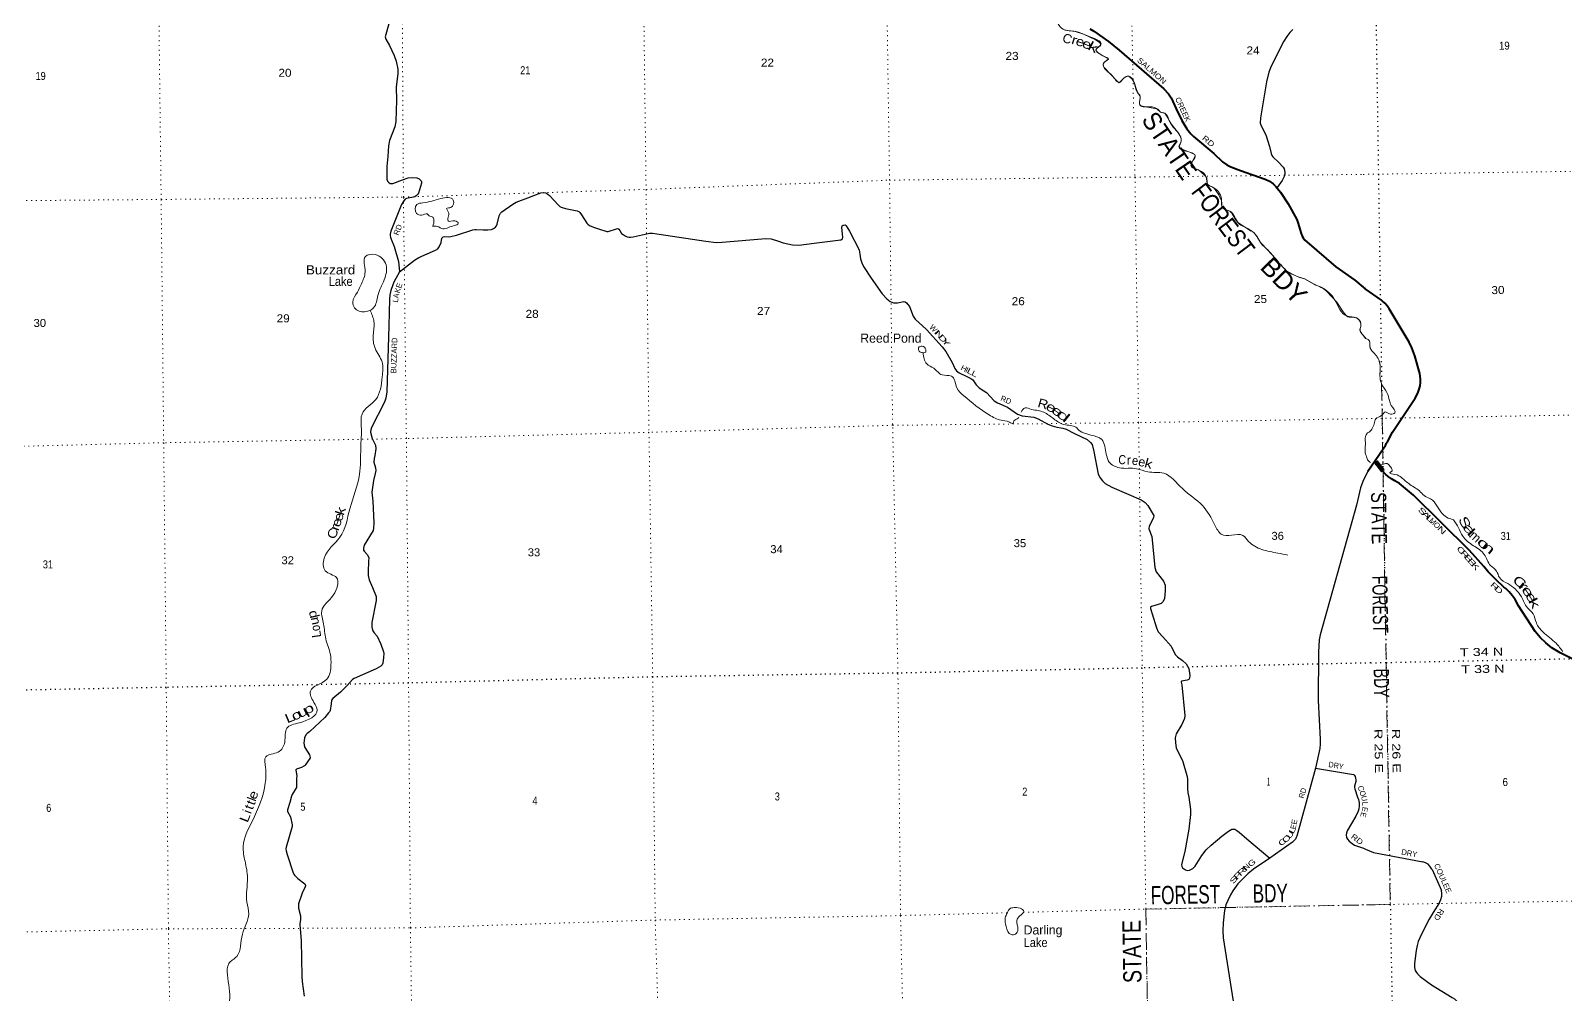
# Model space of a CAD drawing. Header units: feet. Extents: x 244583 to 493183, y 184934 to 372822.
# Drawn here: x 307571 to 341135, y 324241 to 345324 of the extents above; entities that cross this region are included whole.
import ezdxf
from ezdxf.enums import TextEntityAlignment as Align

# ---------------------------------------------------------------- set-up
doc = ezdxf.new("R2010")
doc.units = ezdxf.units.FT
doc.header["$LTSCALE"] = 70
doc.linetypes.add('DOT_DASHED', pattern=[7.7, 5, -1.2, 0.3, -1.2])
doc.linetypes.add('DOTTED', pattern=[1.5, 0.3, -1.2])
for name, color, linetype, lineweight in [('26', 7, 'Continuous', 40), ('29', 7, 'Continuous', 25), ('30', 7, 'Continuous', 25), ('39', 7, 'Continuous', 13), ('44', 7, 'DOT_DASHED', 13), ('6', 7, 'DOTTED', 25), ('61', 7, 'Continuous', 13), ('7', 7, 'DOTTED', 13)]:
    doc.layers.add(name, color=color, linetype=linetype, lineweight=lineweight)
doc.layers.add('27', color=7, linetype='Continuous')
doc.layers.add('41', color=7, linetype='Continuous')

msp = doc.modelspace()

# ---------------------------------------------------------------- linework, layer by layer
at = {"layer": '26'}
msp.add_line((336814.86, 335687.6), (336972.99, 335917.21), dxfattribs=at)
for points in [[(330737.77, 345363.03), (330826.35, 345311.57), (331143.09, 345087.75), (331379.02, 344897.39), (332352.53, 344049.89), (332455.57, 343941.24), (332511.62, 343855.76), (332625.04, 343610.15), (332748.64, 343360.74), (332856.97, 343178.9), (332945.12, 343065.49), (333001.45, 343009.34), (333446.91, 342634.09), (333639.32, 342454.36), (333730.29, 342390.33), (333818.77, 342347.26), (334033.91, 342266.09), (334571.2, 342076.34), (334663.2, 342030.22), (334744.36, 341975.53), (334804.17, 341915.68), (334906.09, 341787.56), (335074.29, 341533.11), (335262.24, 341191.14), (335283.51, 341126.24), (335356.33, 340887.77), (335380.3, 340825.72), (335402.34, 340787.92), (335440.12, 340740.66), (335478.85, 340702.91), (336117.38, 340158.52), (336535.12, 339867.38), (336754.52, 339675.14)], [(336972.99, 335917.21), (337164.23, 336194.92), (337198.82, 336245.32), (337227.95, 336299.06), (337236.17, 336317.1), (337356.16, 336537.18), (337383.71, 336580.89), (337851.3, 337284.27), (337888.41, 337346.5), (337918.8, 337412.27), (337942.16, 337480.86), (337958.22, 337551.51), (337966.8, 337623.45), (337967.82, 337695.9), (337961.26, 337768.05), (337951, 337823.3), (337841.16, 338208.63), (337777.94, 338381.65), (337719.22, 338505.81), (337285.48, 339239.55), (337240.6, 339303.29), (337189.31, 339361.98), (337132.17, 339414.99), (337118.47, 339426.15), (336754.52, 339675.14)], [(341325.67, 331555.94), (341022.41, 331711.19), (340985.71, 331731.11), (340840.75, 331822.47), (340706.13, 331928.48), (340583.33, 332047.97), (340473.69, 332179.65), (340110.78, 332741.16), (340035.51, 332876.15), (339975.96, 332964.85), (339907.46, 333046.83), (339830.77, 333121.2), (339793.42, 333152.27), (339617.21, 333319.67), (339558.48, 333374.79), (339556.91, 333376.16), (339448.05, 333482.21), (339350.86, 333599.06), (339040.07, 333950.6), (337814.47, 335164.96), (337730.14, 335238.04), (337507.81, 335414.73), (337404.06, 335477.92), (337331.62, 335519.43), (337263.92, 335568.28), (337201.7, 335623.93), (337145.63, 335685.79), (336972.99, 335917.21)]]:
    msp.add_lwpolyline(points, dxfattribs=at)
at = {"layer": '29'}
msp.add_line((336941.09, 327345.37), (338017.38, 327139.11), dxfattribs=at)
for points in [[(315480.13, 345738.74), (315335.44, 345238.68), (315324.21, 345192.52), (315336, 345135.75), (315419.5, 345001.41), (315523.68, 344778.48), (315565.66, 344654.83), (315598.8, 344484.28), (315598.46, 344389.74), (315565.75, 344090.68), (315573.35, 343806.18), (315556.2, 343340.2), (315532.08, 343222.44), (315418.9, 342923.31), (315397.06, 342801.2), (315384.17, 342570.97), (315361.14, 342348.71), (315358.58, 342076.21), (315371.56, 342030.3), (315395.23, 342006.62), (315433.11, 341982.93), (315452.05, 341979.38), (315488.31, 341980.71), (315705.92, 342063.75), (315826.06, 342101.36), (315925.48, 342110.84), (316016.63, 342103.38), (316067.5, 342082.41), (316111.88, 342037.79), (316119.59, 342017.28), (316114.85, 341987.67), (316050.73, 341770.72), (316032, 341740.14), (315998.86, 341706.98), (315970.46, 341688.03), (315940.18, 341678.72), (315788.91, 341650.88), (315764.52, 341638.29), (315731.38, 341600.39), (315680.58, 341520.56), (315449.53, 340936.83), (315433.12, 340869.66), (315433.12, 340836.49), (315437.85, 340803.33), (315452.49, 340763.28), (315522.01, 340600.54), (315618.68, 340272.58), (315638.05, 340050.77)], [(335177.52, 345347.72), (335113.55, 345283.2), (335044.96, 345196.13), (334979.3, 345094.07), (334701.59, 344550.21), (334652.02, 344414.46), (334598.45, 344208.02), (334465.45, 343413.41), (334462.64, 343301.17), (334488.65, 343229.99), (334584.53, 343047.34), (334666.69, 342787.85), (334699.36, 342635.56), (334715.93, 342591.75), (334736.54, 342564.55), (334864.38, 342446.83), (334962.11, 342338.3), (334983.42, 342300.4), (334998.81, 342228.26), (334999.99, 342181.97), (334988.15, 342132.22), (334943.28, 342044), (334830.67, 341889.16)], [(315638.05, 340050.77), (315965.8, 340300.48), (316057.11, 340358.41), (316427.75, 340524.84), (316473.22, 340554.12), (316503.78, 340591.4), (316545.18, 340688.1), (316560.8, 340786.36), (316590.94, 340813.72), (316632.07, 340819.64), (316708.04, 340814.96), (316760.37, 340819.64), (316881.47, 340853.13), (317237.93, 340965.85), (317283.07, 340975.36), (317310.85, 340976.77), (317464.37, 340964.28), (317565.8, 340963.48), (317648.96, 340972.99), (317694.37, 340994.98), (317734.49, 341027.67), (317755.87, 341057.39), (317770.56, 341092.66), (317815.27, 341274.92), (317848.02, 341331.65), (317874.67, 341358.13), (318119.38, 341528.12), (318191.98, 341569.43), (318445.87, 341664.97), (318575.01, 341714.97)], [(318575.01, 341714.97), (318729.95, 341774.95), (318782.26, 341782.51), (318839.28, 341773), (318884.42, 341746.85), (318918.02, 341720.44), (319115.04, 341502.53), (319141.01, 341479.39), (319174.28, 341462.74), (319264.81, 341435.5), (319525.55, 341381.76), (319561.55, 341364.08), (319582.93, 341345.06), (319620.92, 341293.96), (319734.98, 341109.49), (319753.99, 341088.3), (319789.63, 341064.52), (319878.79, 341024.23), (319989.89, 340988.17)], [(319989.89, 340988.17), (320172.15, 340929.01), (320202.35, 340928.77), (320385.98, 340988.45), (320414.49, 340992.02), (320432.24, 340981.66), (320457.26, 340952.78), (320493.32, 340887.45), (320526.16, 340861.26), (320576.05, 340836.29), (320618.82, 340816.08), (320659.21, 340806.57), (320689.6, 340806.79), (320747.12, 340811.33), (320941.7, 340857.9), (321008.46, 340873.14), (321105.88, 340892.16), (321169.66, 340892.62), (322335.56, 340721.33), (322562.3, 340692.45), (322691.05, 340694.83), (323650.46, 340780.42), (323762.76, 340768.78), (323926.58, 340716.02), (324025.85, 340685.32), (324234.93, 340637.77), (324373.23, 340633.98), (324704.14, 340671.8), (325287.25, 340744.6), (325323.09, 340770.91), (325335.43, 340795.57), (325314, 341025.43), (325318.34, 341051.45), (325342.1, 341070.47), (325382.38, 341074.6), (325408.62, 341056.21), (325478.02, 340936.35), (325692.21, 340530.92), (325714.31, 340383.62)], [(325714.31, 340383.62), (325721.53, 340335.46), (325750.75, 340245.5), (325787.06, 340164.59), (325953.99, 339910.04), (326192.06, 339569.45), (326292.46, 339456.18), (326370.66, 339397.77), (326439.76, 339368.22), (326532.35, 339367.2), (326669.47, 339398.93), (326696.36, 339391.99), (326724.87, 339368.22), (326789.2, 339287.17), (326869.06, 339080.14), (326914.94, 339011.6), (327161.38, 338786.55), (327504.16, 338407.73), (327585.96, 338304.64), (327726.57, 338063.93), (327779.77, 337934.61), (327816.37, 337885.26), (327879.55, 337839.51), (328043.19, 337758.49), (328136.15, 337711.13), (328176.55, 337685.14), (328247.83, 337575.78), (328311.98, 337509.21), (328418.41, 337443.58), (328473.53, 337406.82), (328645.7, 337228.02), (328715.87, 337180.96), (328937.19, 337089.83), (329156.08, 336934.73), (329252.82, 336900.42), (329507.74, 336869.84), (329609.21, 336829.09), (329815.47, 336715.68), (329913.32, 336676.94), (330013.69, 336649.16), (330143.01, 336630.35), (330217.44, 336605.61), (330402.07, 336514.02), (330678.36, 336379.75), (330752.43, 336315.91), (330787.65, 336270.39), (330822.15, 336116.83), (330919.73, 335619.34), (330958.71, 335538.14), (331011.36, 335477.02), (331072.75, 335419.26), (331216.02, 335339.93), (331859.59, 335058.14), (331942.34, 334998.45), (332001.58, 334936.53), (332122.91, 334736.93), (332132.41, 334713.16), (332128.2, 334669.44), (332072.32, 334549.76), (332032.62, 334484.92), (332026.55, 334426.16), (332094.07, 334259.36), (332156.29, 333579.84), (332189.1, 333487.35), (332349.7, 333283.18), (332384.25, 333193.97), (332385.14, 333077.69), (332370, 332896.78), (332335.99, 332830.93), (332293.97, 332792.17), (332233.37, 332767.28), (332082.16, 332727.32), (332065.88, 332711.34), (332065.88, 332682.81), (332101.2, 332566.06), (332191.71, 332256.2), (332232.2, 332174.04), (332332.06, 332063.93), (332514.88, 331857.99), (332604.71, 331675.27), (332650.35, 331624.85), (332762.89, 331545.76), (332845.18, 331467.94), (332899.12, 331369.59), (332925.96, 331215.93), (332916.42, 331155.84), (332897.45, 331130.34), (332864.15, 331114.91), (332743.13, 331091.43), (332731.14, 331073.28), (332750.14, 331011.47), (332811.91, 330338.64), (332804.08, 330274.66), (332750.25, 330146.93), (332626.18, 329941.76), (332602.83, 329853.64), (332609.1, 329739.75), (332626.59, 329630.16), (332652.42, 329570.67), (332760.59, 329353.84), (332859.28, 329025.9)], [(315638.05, 340050.77), (315554.59, 339900.01), (315512.93, 339823.03), (315490.18, 339764.61), (315450.05, 339638.49), (315425.02, 339544.86), (315415.15, 339450.98), (315406.18, 338869.6), (315359.48, 337421.97), (315340.76, 337284.82), (315310.24, 337193.38), (315027.15, 336642.91), (315008.14, 336590.61), (315004.88, 336536.2), (315041.94, 336403.38), (315109.37, 336254.74), (315122.18, 336176.93), (315100.51, 336026.58), (315079.42, 335960.58), (315079.05, 335887.09), (315112.03, 335762.3), (315117.43, 335699.06), (315102.6, 335639.08), (315069.13, 335481.3), (315032.12, 335230.63), (315055.41, 335031.07), (315078.18, 334552.97), (315069.92, 334436.65), (315058.86, 334391.3), (314864.77, 334066.3), (314846.59, 333999.2), (314851.34, 333958.78), (314863.44, 333939.14), (314936.87, 333858.93), (314967.2, 333792.9), (314961.55, 333718.16), (314948.67, 333485.92), (314951.13, 333402.46), (314975.88, 333306.58), (315047.43, 333143.85), (315123.22, 332942.83), (315126.94, 332912.71), (315125.68, 332860.1), (315033.41, 332374.72), (315031.91, 332282.69), (315039.04, 332241.08), (315054.57, 332195.32), (315084.18, 332149.55), (315150.12, 332073.21), (315229.77, 331904.52), (315288.51, 331731.12), (315293.26, 331694.27), (315287.88, 331612.48), (315274.25, 331483.87), (315259.99, 331450.58), (315230.37, 331420.13), (315123.7, 331358.45), (314644.65, 331153.4), (314606.06, 331126.9), (314495.73, 330994.54), (314347.1, 330849.66), (314176.6, 330715.95), (314152.17, 330680.07), (314142.53, 330595.2), (314117.05, 330453.64), (314110.08, 330431.84), (314086.32, 330396.18), (314000.81, 330294.98), (313674.42, 329994.16)], [(336814.86, 335687.6), (336708.41, 335457.3), (336657.39, 335321.01), (336570.61, 334940.65), (335777.06, 332107.47), (335754.67, 331995.32), (335737.96, 331724.69), (335727.51, 330669), (335776.52, 329819.8), (335777.04, 329718.16), (335765.5, 329615.84), (335674.93, 329189.01)], [(313674.42, 329994.16), (313618.27, 329945.66), (313590.96, 329917.24), (313561.25, 329850.56), (313549.25, 329789.64), (313544.63, 329745.36), (313549.38, 329693.06), (313566.19, 329644.5), (313668.17, 329477.3), (313678.87, 329450.56), (313684.8, 329422.62), (313683.62, 329410.15), (313677.67, 329398.84), (313639.66, 329351.3), (313572.33, 329255.03), (313561.26, 329242.54), (313547, 329230.05), (313491.87, 329199.68), (313383.06, 329169.44), (313373.56, 329162.31), (313368.97, 329151.95), (313387.87, 329016.93), (313387.81, 328968.55), (313384.25, 328794.99), (313380.69, 328768.84), (313373.19, 328744.3), (313288.03, 328610.15), (313273.12, 328579.75), (313235.54, 328436.05), (313188.24, 328275.53), (313187.05, 328257.7), (313190.16, 328239.79), (313249.35, 328121.34), (313289.21, 327950.42), (313290.4, 327936.16), (313291.58, 327923.68), (313288.86, 327909.84), (313156.15, 327461.87), (313152.16, 327426), (313157.34, 327378.66), (313181.12, 327297.14), (313310.58, 326898.42), (313324.75, 326870.78), (313343.84, 326847.31), (313416.13, 326774.87), (313566.18, 326655.37), (313576.68, 326639.88), (313580.24, 326625.62), (313580.24, 326613.73), (313572.57, 326592.87), (313506.7, 326452.9), (313429.23, 326217.95), (313424.62, 326170.94), (313427.71, 326125.1), (313469, 325955.99), (313472.14, 325912.4), (313469.47, 325869.21), (313455.5, 325791.15), (313453.91, 325760.06), (313486.06, 325415.27), (313498.36, 324632.29), (313505.4, 324523.38), (313551.18, 324198.91)], [(332859.28, 329025.9), (332868.94, 328952.59), (332868.89, 328741.42), (332878.44, 328648.28), (332902.2, 328556.09), (332940.22, 328282.15), (332940.6, 328175.03), (332903.96, 327855.75), (332815.73, 327368.4), (332740.55, 327083.01), (332745.39, 327038.74), (332759.65, 327010.21), (332826.01, 326960.8), (332864.19, 326953.15), (332916.45, 326957.9), (332991.38, 326996.87), (333040, 327048.25), (333183.67, 327281.48), (333282.34, 327404.86), (333390.43, 327503.67), (333623.58, 327697.89), (333767.03, 327813.79), (333843.05, 327851.83), (333904.83, 327851.83), (333947.59, 327823.3), (334004.62, 327790.01), (334169, 327645.15), (334674.02, 327222.63)], [(335674.93, 329189.01), (335263, 327703.19), (335251.98, 327672.37), (335230.59, 327636.7), (335206.84, 327605.8), (335168.83, 327568.98), (334674.02, 327222.63)], [(335674.93, 329189.01), (336499.43, 329052.45), (336518.34, 329041.79), (336527.84, 329031.08), (336542.09, 329007.31), (336554.58, 328935.97), (336551.6, 328896.76), (336527.84, 328798.09), (336527.84, 328766), (336529.39, 328739.92), (336592.99, 328552.9), (336608.62, 328502.1), (336622.88, 328433.16), (336625.25, 328357.08), (336618.13, 328302.39), (336603.87, 328246.52), (336554.83, 328140.75), (336362.74, 327819.82), (336347.27, 327768.65), (336342.52, 327728.23), (336349.65, 327673.55), (336369.78, 327638.24), (336409.05, 327592.72), (336470.82, 327538.04), (336521.93, 327504.63), (336717.91, 327440.56), (336762.65, 327418.38), (336941.09, 327345.37)], [(334674.02, 327222.63), (334311.91, 326980.62), (334189.94, 326875.91), (334056.76, 326745.8), (333976.11, 326657.18), (333864.24, 326503.58), (333809.8, 326419.44), (333752.3, 326294.5), (333710.01, 326195.96), (333678.79, 326073.73), (333649.95, 325807), (333643.49, 325632.49), (333649.73, 325473.97), (333890.14, 323949.06)], [(338214, 326981.51), (338170.8, 327044.54), (338133.86, 327085.84), (338079.54, 327118.45), (338017.38, 327139.11)], [(338214, 326981.51), (338220.5, 326971.9), (338426.75, 326515.11)], [(338380.63, 326246.81), (338415.24, 326317.35), (338434.8, 326386.92), (338434.8, 326445.62), (338426.75, 326515.11)], [(338380.63, 326246.81), (338246.56, 326032.3), (338156.47, 325886.96), (337989.06, 325560.45)], [(337989.06, 325560.45), (337919.84, 325397.78), (337894.85, 325309.73), (337872.04, 325197.77), (337837.27, 324915.16), (337837.27, 324862.98), (337836.19, 324827.12), (337854.65, 324762.98), (337878.56, 324721.68), (337900.29, 324689.07), (337963.3, 324628.2), (338206.65, 324445.59), (338658.61, 324171.67), (338710.76, 324139.06), (338741.18, 324115.14), (338826.79, 324023.63)]]:
    msp.add_lwpolyline(points, dxfattribs=at)
at = {"layer": '39'}
msp.add_line((336771, 338587.27), (336822.42, 338568.52), dxfattribs=at)
for points in [[(323335.08, 352647.6), (323484.44, 352481.64), (323746.64, 352205.87), (323835.98, 351983.19), (323966.9, 351741.05), (324101.2, 351555.77), (324278.52, 351482.55), (324473.32, 351140.67), (324697.79, 350932.89), (325338.5, 350935.91), (325379.04, 351031.8), (325489.65, 351060.36), (325675.86, 350946.86), (325819.43, 350842.61), (325930.02, 350668.9), (326118.25, 350656.58), (326263.45, 350572.58), (326400.59, 350486.39), (326564.05, 350398.73), (326711.98, 350177.24), (326864.68, 350020.58), (327042.77, 349908.94), (327262.46, 349636.34), (327365, 349359.32), (327517.05, 349133.87), (327646.56, 348924.15), (327736.27, 348885.54), (327773.07, 348762.91), (327860.95, 348613.01), (328051.77, 348471.29), (328122.39, 348274.52), (328236.01, 348050.31), (328538.41, 347583.21), (328768.9, 347377.58), (328921.09, 347348.33), (329050.24, 347359.07), (329092.59, 347262.85), (329088.21, 347076.68), (329119.8, 346911.47), (329424.35, 346539.47), (329616.85, 346312.84), (329764.33, 346012.46), (329785.25, 345875.35), (329947.97, 345621.81), (330151.34, 345356.96), (330427.26, 345305.99), (330667.5, 345219.89), (330972.79, 345013.77), (330923.16, 344968.25), (330869.86, 344904.46), (330954.51, 344815.17), (331042.44, 344764.39), (331140.51, 344711.79), (331037.34, 344614.61), (331036.81, 344539.76), (331167.08, 344392.75), (331262, 344295.59), (331367.18, 344190.54), (331480.5, 344285.91), (331580.77, 344326.39), (331704.66, 344195.44), (331779.93, 343968.42), (331836.09, 343888.66), (331822.3, 343769.04), (331844.24, 343682.52), (331978.16, 343656.95), (332195.2, 343618.92), (332281.6, 343543.83), (332381.25, 343513.51), (332477.62, 343343.56), (332712.5, 343018.68), (332734.8, 342913.96), (332689.01, 342777.51), (332923.71, 342665), (333040.49, 342586.49), (333001.81, 342498.72), (332945.55, 342380.26), (333121.57, 342270.59), (333282.15, 342124.21), (333319.89, 341955.08), (333456.83, 341879), (333618.09, 341597.12), (333633, 341457.86), (333810.68, 341366.43), (333987.54, 341113.18), (334098.18, 341038.59), (334327.38, 340897.66), (334477.33, 340676.22), (334634.07, 340519.64), (334809.88, 340318.95), (335039.28, 340066.78)], [(316364.57, 341041.27), (316390.04, 341183.38), (316362.52, 341245.52), (316303.53, 341264.53), (316243.92, 341313.88), (316121.15, 341287.09), (316009.18, 341327.27), (316015.45, 341519.55), (316150.15, 341556.7), (316542.46, 341649.69), (316811.96, 341616.78), (316762.61, 341455.98), (316668.05, 341433.81), (316716.53, 341333.68), (316692.68, 341211.83), (316701.69, 341165.49), (316849.31, 341162.45), (316923.18, 341107.33), (316831.16, 341058.92), (316710.69, 341018.02), (316583.96, 340987.11), (316463.62, 341041.28), (316364.57, 341041.27)], [(314996.28, 339204.98), (314873.64, 339172.13), (314653.64, 339256.62), (314614.66, 339387.29), (314717.52, 339601.78), (314804.78, 339787.63), (314884.49, 340048.16), (314891.99, 340382.05), (315107.42, 340424.89), (315344.42, 340197.15), (315302.37, 339872.66), (315161.67, 339527.95), (315071.94, 339263.17), (314996.28, 339204.98)], [(335039.28, 340066.78), (335239.55, 339957.61), (335438.97, 339890.91), (335641.34, 339777.74), (335798.38, 339708.14), (336096.99, 339431.09), (336348.53, 339082.29), (336582.02, 339030.44), (336656.53, 338942.97), (336662.22, 338860.15), (336648.19, 338752.67), (336704.36, 338672.91), (336771, 338587.27)], [(311774.62, 323624.48), (311921.5, 324095.49), (311873.7, 324668.95), (311905.23, 324912.31), (312075.9, 325071.55), (312199.59, 325559.52), (312340.46, 325997.28), (312296.83, 326259.33), (312312.51, 326791.61), (312258.83, 327152.56), (312218.04, 327475.35), (312415.28, 328025.5), (312701.86, 328860.66), (312705.11, 329204.58), (312712.61, 329437.34), (312983.45, 329539.98), (313126.64, 329759.33), (313173.13, 330063.68), (313449.72, 330182.62), (313836.27, 330463.6), (313764.31, 330625.96), (313688.6, 330875.22), (314045.24, 331135.35), (314138.01, 331450.77), (314125.41, 331677.04), (314023.64, 332016.79), (313974.61, 332347.5), (313934.7, 332625.8), (314188.51, 332974.85), (314257.72, 333356.53), (314014.13, 333509.31), (313988.41, 333785.88), (314333.11, 334239.95), (314551.13, 334863.35), (314762.49, 335618.08), (314789.57, 336187), (314802.17, 336670.67), (314817.1, 336935.95), (315116, 337253.56), (315257.76, 337747.97), (315255.28, 338075.58), (315101.74, 338375.84), (315063.57, 338668.34), (315078.02, 338957.87), (314996.28, 339204.98)], [(327088.82, 338278.38), (327017.32, 338296.4), (326991.27, 338386.89), (327069.38, 338422.87), (327145.63, 338349.6), (327146.76, 338292.99), (327086.45, 338278.98)], [(336822.42, 338568.52), (336850.6, 338531.33), (336863.09, 338406.23), (337004.11, 338210.91), (337087.61, 337961.87), (337081.12, 337773.72), (337112.58, 337606.54), (337231.51, 337404.7), (337289.33, 337231.98), (337329.72, 337125.63), (337407.56, 336961.4), (337311.16, 336935.22), (337195.2, 336981.43), (337113.97, 336900.97), (336988.1, 336831.75), (336955.92, 336719.91), (336903.56, 336607.68), (336819.4, 336525.83), (336802.17, 336518.97)], [(327088.41, 338279.65), (327168.08, 338034.52), (327321.59, 337938.56), (327502.38, 337792.59), (327707.02, 337768.47), (327829.41, 337510.05), (327978.39, 337337.13), (328534.54, 336917.71), (328793.6, 336799.64), (328978.36, 336758.92), (329059.63, 336738.34), (329074.86, 336785.17), (329168.66, 336845.75), (329182.64, 336861.79)], [(329231.8, 336974.89), (329317.84, 337069.28), (329461.98, 337037.85), (329605.96, 337014.5), (329840.5, 336910.09), (330053.78, 336756.69), (330169.96, 336708.5), (330313.94, 336685.16), (330429.92, 336647.08), (330502.01, 336579.79), (330995.21, 336377.52), (331094.51, 336059.98), (331160.7, 335883.34), (331381.45, 335760.44), (331757.84, 335739.84), (332003.78, 335672.06), (332352.08, 335640.77), (332761.01, 335305.3), (333196.9, 334936), (333472.31, 334504.75), (333611.63, 334309.38), (333834.46, 334285.63), (334085.21, 334280.66), (334209.1, 334149.7), (334499.64, 333973.62), (334844.87, 333893.72), (335068.05, 333851.77)], [(336811.63, 335934.11), (336767.45, 336060.92), (336757.33, 336199.27), (336764.08, 336260), (336766.33, 336445.59), (336802.17, 336518.97)], [(336811.13, 335934.65), (336836.16, 335908.78), (336874.64, 335877.91)], [(336978.43, 335830.47), (337058.46, 335817.49), (337241.03, 335852.19), (337317.29, 335770.81), (337344.95, 335696.55), (337297.45, 335647.09), (337407.04, 335616.92), (337551.75, 335544.99), (337736.28, 335397.03), (337969.63, 335229.82), (338076.46, 335132.88), (338188.5, 335080.52), (338449.16, 334752.11), (338574.04, 334661.59), (338689.84, 334623.46)], [(338689.84, 334623.46), (338802.22, 334447.78), (338892.51, 334265.6), (339126.67, 334055.95), (339362.46, 333866.55), (339502.43, 333620.65), (339629.87, 333501.88), (339695.21, 333357.61), (339877.41, 333225.78), (340035.09, 333109.63), (340173.62, 332938.52), (340307.46, 332696.54), (340431.06, 332567.59), (340501.48, 332368.83), (340646.61, 332169.54), (340931.99, 331920.48), (341083.23, 331737.49)], [(329050.5, 326133.41), (329212.39, 326124.59), (329290.54, 326057.42), (329203.61, 325956.53), (329140.92, 325856.14), (329162.93, 325664.44), (329112.49, 325558.23), (329011.63, 325548.07), (328905.07, 325721.86), (328887.07, 325915.66), (328927.44, 326019.64), (329004.19, 326124.37), (329050.5, 326133.41)]]:
    msp.add_spline(points, degree=3, dxfattribs=at)
at = {"layer": '44'}
for p, q in [((331959.81, 326106.06), (336958.41, 326201.31)), ((331959.81, 326106.06), (331996.78, 323920.69)), ((336958.41, 326201.31), (337306.46, 326207.69))]:
    msp.add_line(p, q, dxfattribs=at)
for points in [[(330187.55, 345336.17), (330293.46, 345318.87), (330390.83, 345313.97), (330599.37, 345249.74), (330861.19, 345126.64), (330937.76, 345075.29), (330959.94, 345051.01), (330972.42, 345021.16), (330966.58, 345002.45), (330886.3, 344931.2), (330869.24, 344898.3), (330879.1, 344874.97), (330912.86, 344843.92), (331006.98, 344783.76), (331142.46, 344710.56), (331147.17, 344698.46), (331055.77, 344637.45), (331034.1, 344602.41), (331029.04, 344559.61), (331052.59, 344520.63), (331185.71, 344373.64), (331334.71, 344221.85), (331380.77, 344184.2), (331402.31, 344194.25), (331476.44, 344283.11), (331548.46, 344323.86), (331585.31, 344325.05), (331603.16, 344317.21), (331661.71, 344262.81), (331716.07, 344172.32), (331758.05, 344034.56)], [(331758.05, 344034.56), (331782.64, 343963.16), (331832.24, 343898.54), (331838.88, 343867.2), (331822.43, 343747.31), (331822.43, 343747.31), (331832.33, 343692.33), (331884.84, 343668.65), (331997.72, 343653.46), (332202.91, 343616.75), (332222.8, 343604.48), (332283.77, 343542.61), (332355.34, 343528.92), (332375.06, 343519.62), (332415.48, 343461.08), (332469.72, 343356.11), (332518.22, 343285.98), (332654, 343109), (332719.13, 343005.29), (332732.09, 342947.19), (332733.64, 342900.43), (332680.16, 342797.39), (332721.72, 342748.22), (332939.57, 342656.95), (333029.8, 342612.62), (333038.7, 342575.97), (332954.72, 342408.16), (332944.98, 342376.93), (332948.55, 342357.15), (332962.71, 342341.46), (332989.35, 342326.4), (333111.17, 342277.79), (333242.28, 342165.86), (333294.52, 342103.62), (333304.97, 341992.91), (333317.48, 341958.36), (333347.04, 341933.66), (333426.66, 341902.27), (333456.22, 341879.74), (333553.97, 341733.24), (333616.73, 341600.5), (333624.2, 341559.82), (333624.65, 341477.87), (333641.02, 341447.3), (333686.66, 341418.71), (333799.54, 341376.38), (333839.5, 341329.38), (333919.11, 341189.92), (333969.34, 341127.94), (334347.69, 340880.22), (334388.18, 340825.47), (334466.17, 340688.97), (334630.07, 340524.11), (335042.27, 340065.15), (335240.19, 339957.26), (335323.69, 339926.85), (335427.33, 339896.12), (335648.57, 339774.11), (335807.71, 339702.56), (335894.88, 339638.54), (336038.98, 339493.67), (336138.09, 339382.47), (336276.39, 339169.95), (336348.92, 339081.91), (336376.34, 339064.21), (336405.62, 339056.51), (336515.92, 339052.18), (336564.94, 339040.29), (336618.22, 339001.38), (336639.66, 338977.22), (336653.16, 338952.78), (336662.77, 338889.67), (336661.35, 338850.35), (336643.61, 338783.42), (336649.67, 338749.66), (336678, 338706), (336767.11, 338592.27)], [(337117.67, 337593.98), (337129.21, 336842.64), (337146.74, 335754.67)], [(337147.81, 335688.2), (337215.27, 331500.86), (337306.46, 326207.69)]]:
    msp.add_lwpolyline(points, dxfattribs=at)
msp.add_spline([(336822.42, 338568.52), (336850.6, 338531.33), (336863.09, 338406.23), (337004.11, 338210.91), (337087.61, 337961.87), (337081.12, 337773.72), (337112.58, 337606.54), (337117.66, 337593.98)], degree=3, dxfattribs=at)
at = {"layer": '6'}
for points in [[(336819.02, 356557.33), (336881.01, 352874.27), (336875.72, 352728.59), (336967.11, 347530.46), (336966.79, 347441.49), (337047.19, 342184.51), (337129.21, 336842.64), (337146.74, 335754.67)], [(337147.81, 335688.2), (337215.27, 331500.86), (337306.46, 326207.69), (337346.67, 324001.11)], [(336878.36, 331491.56), (337215.27, 331500.86), (342472.26, 331609.43), (347688.77, 331723.26), (352968.65, 331795.89), (356663.28, 331828.95)], [(336878.36, 331491.56), (331881.06, 331379.51), (326538.76, 331268.01), (321175.69, 331184.39), (315835.85, 331050.69), (310535.65, 330956.23), (306257.5, 330873.42)]]:
    msp.add_lwpolyline(points, dxfattribs=at)
at = {"layer": '61'}
for p, q in [((337024.12, 335915.31), (337172.96, 335714.44)), ((337172.96, 335714.44), (337112.7, 335669.79))]:
    msp.add_line(p, q, dxfattribs=at)
msp.add_lwpolyline([(337112.7, 335669.79), (336963.86, 335870.65), (337024.12, 335915.31)], dxfattribs=at)
msp.add_lwpolyline([(336975.04, 335868.98), (337114.37, 335680.97), (337161.77, 335716.1), (337022.45, 335904.1)], close=True, dxfattribs=at)
at = {"layer": '7'}
for points in [[(331195.95, 369907.22), (331209.44, 368756.41), (331339.67, 363435.47), (331426.25, 358174.32), (331529.24, 352800.23), (331616.02, 347427.83), (331723.74, 342120.59), (331802.44, 336748.03), (331813.49, 335993.58)], [(309899.95, 369600.07), (309987.12, 368343.75), (310052.37, 363037.66), (310144.93, 357679.54), (310273.82, 352324.18), (310357.54, 347004.31), (310424.11, 341631.5), (310479.58, 336309.03), (310535.65, 330956.23), (310582.23, 325674.03), (310616.64, 323612.23)], [(315904.18, 323686.65), (315875.83, 325693.52), (315835.85, 331050.69), (315787.94, 336399.61), (315723.13, 341683.46), (315689.13, 347044.8), (315710.89, 352447.74), (315459.27, 357774.29), (315374.55, 363144.7), (315260.56, 368461.93), (315232.29, 369675.03)], [(320530.92, 369750.82), (320564.72, 368560.51), (320655.79, 363277.2), (320708.18, 357906.12), (320795.38, 352614.64), (320961.64, 347209.49), (321029.96, 341850.87), (321093.35, 336536.65), (321175.69, 331184.39), (321229.05, 325865.92), (321294.57, 323763.76)], [(326642.74, 323841.57), (326595.44, 325986.01), (326538.76, 331268.01), (326422.32, 336708.56), (326354.29, 342053.03), (326276.55, 347377.07), (326201.24, 352680.93), (326048.1, 358035.78), (325980.19, 363374.18), (325896.96, 368669.79), (325902.95, 369828.98)], [(336716.62, 342179.72), (342288.65, 342260.42), (347562.17, 342349.1), (352912.76, 342419.1), (358214.96, 342486.11), (363515.83, 342516.7), (367326.61, 342539.75)], [(306110.02, 341594.57), (310424.11, 341631.5), (315723.13, 341683.46), (321029.96, 341850.87), (326354.29, 342053.03), (331723.74, 342120.59), (336716.62, 342179.72)], [(360920.51, 337216.65), (358243.97, 337171.49), (352945.73, 337108.61), (347611.44, 337030.85), (342368.39, 336932.66), (336797.47, 336836.94)], [(336797.47, 336836.94), (331802.44, 336748.03), (326422.68, 336690.37), (321093.35, 336536.65), (315787.94, 336399.61), (310479.58, 336309.03), (306184.23, 336200.23)], [(331816.98, 335755.08), (331881.06, 331379.51), (331959.81, 326106.06), (331996.78, 323920.69)], [(336958.41, 326201.31), (342525.34, 326303.38), (344837.93, 326342.25)], [(306330.33, 325579.66), (310582.23, 325674.03), (315875.83, 325693.52), (321229.05, 325865.92), (326595.89, 325963.77), (328928.28, 326025.64)], [(329281.47, 326035.01), (331959.81, 326106.06), (336958.41, 326201.31)]]:
    msp.add_lwpolyline(points, dxfattribs=at)

# ---------------------------------------------------------------- texts
at = {"layer": '27'}
for s, rotation, width, p in [('SALMON', 318.958, 1.15, (331758.7, 344656.73)), ('RD', 319.89, 1.25, (333180.96, 342953.68))]:
    msp.add_text(s, height=120, rotation=rotation, dxfattribs=dict(at, width=width)).set_placement(p)
msp.add_text('CREEK', height=120, rotation=294.787, dxfattribs=at).set_placement((332597.78, 343833.13))
for s, rotation, width, p in [('S', 317.136, 1.75, (337967.05, 334765.65)), ('A', 317.136, 1.8, (338050.56, 334681.69)), ('L', 317.136, 2, (338135.49, 334601.13)), ('N', 314.188, 1.65, (338390.95, 334353.92)), ('C', 312.109, 1.6, (338810.03, 333917.7)), ('R', 312.109, 1.6, (338891.2, 333827.89)), ('E', 312.109, 1.7, (338972.06, 333738.43)), ('E', 312.109, 1.7, (339046.27, 333653.84)), ('K', 312.109, 1.65, (339125.55, 333567.86)), ('R', 316.879, 1.6, (339549.85, 333124.32)), ('D', 318.058, 1.55, (339639.57, 333042.81))]:
    msp.add_text(s, height=120, rotation=rotation, dxfattribs=dict(at, width=width)).set_placement(p, align=Align.CENTER)
for s, rotation, p in [('M', 317.136, (338195.48, 334546.33)), ('O', 315.145, (338286.07, 334460.54))]:
    msp.add_text(s, height=120, rotation=rotation, dxfattribs=at).set_placement(p, align=Align.CENTER)
at = {"layer": '30'}
for s, rotation, p in [('RD', 68.406, (315656.06, 340946.03)), ('K', 73.35, (315653.94, 339624.09)), ('L', 80.457, (315607.56, 339415.33)), ('W', 312.141, (327269.73, 338771.13)), ('BUZZARD', 88.152, (315576.97, 338217.69)), ('I', 333.659, (328022.11, 337847.03)), ('RD', 337.62, (328880.12, 337189.03)), ('C', 288.782, (336608.5, 328724.7)), ('N', 44.646, (334204.89, 326984.5))]:
    msp.add_text(s, height=120, rotation=rotation, dxfattribs=at).set_placement(p, align=Align.CENTER)
for s, rotation, width, p in [('E', 71.559, 1.05, (315687.68, 339728.57)), ('A', 80.457, 0.95, (315623.13, 339513.35)), ('I', 312.141, 1.35, (327341.99, 338691.28)), ('N', 312.141, 1.6, (327394.33, 338633.44)), ('D', 312.141, 1.6, (327471.07, 338548.62)), ('Y', 312.141, 1.75, (327548.14, 338463.46)), ('H', 333.659, 1.1, (327955.17, 337880.18)), ('L', 333.659, 1.4, (328089.05, 337813.89)), ('L', 333.003, 1.45, (328187.32, 337763.61)), ('DRY', 350.596, 0.95, (336111.9, 329187.58)), ('RD', 74.504, 0.95, (335446.66, 328627.68)), ('O', 287.782, 0.95, (336647.54, 328618.28)), ('U', 280.687, 0.85, (336680.05, 328514.77)), ('E', 261.682, 0.85, (336691.04, 328294.32)), ('L', 270.784, 0.75, (336698.49, 328408.56)), ('E', 77.504, 0.95, (335245.86, 327892.99)), ('E', 78.504, 0.9, (335267.15, 328001.26)), ('E', 257.125, 0.95, (336660.43, 328180.9)), ('C', 38.991, 1.5, (334982.39, 327528.28)), ('O', 41.991, 1.5, (335076.77, 327600.17)), ('U', 54.089, 1.4, (335160.64, 327696.68)), ('L', 62.325, 1.45, (335216.57, 327799.64)), ('RD', 323.484, 1.2, (336547.02, 327584.71)), ('P', 47.696, 1.75, (334014.37, 326803.69)), ('R', 44.332, 1.65, (334098.04, 326883.77)), ('I', 44.332, 1.45, (334162.68, 326947.14)), ('G', 37.756, 1.35, (334312.94, 327069.64)), ('S', 53.933, 1.5, (333928.4, 326710.56))]:
    msp.add_text(s, height=120, rotation=rotation, dxfattribs=dict(at, width=width)).set_placement(p, align=Align.CENTER)
msp.add_text('DRY', height=120, rotation=349.151, dxfattribs=at).set_placement((337540.57, 327303.51))
for s, rotation, width, p in [('COULEE', 294.3, 1.05, (338259.65, 327068.94)), ('RD', 238.207, 1.15, (338392.37, 326127.48))]:
    msp.add_text(s, height=120, rotation=rotation, dxfattribs=dict(at, width=width)).set_placement(p)
at = {"layer": '41'}
for s, rotation, width, p in [('C', 342.643, 1.05, (330213.44, 345053.88)), ('r', 342.956, 1.25, (330370.87, 345025.54)), ('e', 340.579, 1.2, (330494.44, 344991.57)), ('e', 336.756, 1.3, (330634.53, 344938.23)), ('k', 332.515, 1.6, (330765.59, 344875.46)), ('R', 344.118, 1.15, (329685.73, 337064.07)), ('e', 332.994, 1.4, (329845.14, 336998.14)), ('e', 326.3, 1.6, (329969.83, 336916.25)), ('d', 321.753, 1.95, (330094.33, 336822.39)), ('C', 354.053, 0.85, (331432.75, 335839.94)), ('e', 352.307, 0.9, (331713.7, 335822.27)), ('k', 344.416, 1.25, (331994.83, 335757.2)), ('e', 69.841, 1.2, (314354.36, 334529.33)), ('k', 71.603, 1.3, (314440.46, 334784.07)), ('e', 71.603, 1.15, (314397.71, 334655.57)), ('C', 65.347, 1.2, (314264.66, 334282.62)), ('r', 69.841, 1.35, (314314.97, 334419.42)), ('p', 103.37, 1.15, (313819.97, 332570.49)), ('u', 101.953, 1.15, (313865.15, 332425.48)), ('o', 98.485, 0.9, (313895.04, 332267.68)), ('L', 22.787, 1.35, (313274.29, 330205.15)), ('o', 25.576, 1.35, (313420.18, 330263.74)), ('u', 26.305, 1.5, (313557.58, 330328.1)), ('p', 27.921, 1.55, (313692.51, 330399.06)), ('e', 70.719, 1.2, (312528.05, 328570.86)), ('t', 69.201, 1.1, (312435.91, 328302.24)), ('t', 69.201, 1.1, (312477.34, 328401.11)), ('L', 69.201, 1.3, (312348.04, 328072.71))]:
    msp.add_text(s, height=200, rotation=rotation, dxfattribs=dict(at, width=width)).set_placement(p, align=Align.CENTER)
for s, width, p in [('Buzzard', 1.1, (313590.71, 339991.27)), ('Lake', 0.9, (314089.91, 339739.31)), ('Lake', 0.9, (329288.35, 325275.27))]:
    msp.add_text(s, height=200, dxfattribs=dict(at, width=width)).set_placement(p)
for s, p in [('Reed Pond', (325715.11, 338497.51)), ('Darling', (329288.35, 325549.72))]:
    msp.add_text(s, height=200, dxfattribs=at).set_placement(p)
for s, rotation, p in [('r', 0.259, (331587.65, 335831.14)), ('e', 348.768, (331855.65, 335792.52)), ('L', 98.381, (313915.17, 332132.26)), ('i', 69.201, (312397.57, 328204.18)), ('l', 69.201, (312498.82, 328475.47))]:
    msp.add_text(s, height=200, rotation=rotation, dxfattribs=at).set_placement(p, align=Align.CENTER)
for s, rotation, width, p in [('S', 298.751, 1.5, (338784.85, 334634.09)), ('a', 308.408, 1.85, (338874.67, 334458.99)), ('l', 313.458, 1.75, (338971, 334321.07)), ('o', 320.65, 1.8, (339181.04, 334110.6)), ('n', 320.894, 1.9, (339285.97, 334025.53)), ('C', 323.878, 1.5, (339961.86, 333266.18)), ('r', 320.005, 2.05, (340081.07, 333160.37)), ('e', 306.898, 1.7, (340161.62, 333093.58)), ('e', 302.743, 1.55, (340246.85, 332970.66)), ('k', 298.876, 1.65, (340318.57, 332848.29))]:
    msp.add_text(s, height=200, rotation=rotation, dxfattribs=dict(at, width=width)).set_placement(p)
msp.add_text('m', height=200, rotation=317.411, dxfattribs=at).set_placement((339020.46, 334259.47))
at = {"layer": '44'}
for s, height, rotation, width, p in [('STATE', 400, 304.173, 0.95, (331850.25, 343373.83)), ('FOREST', 400, 307.198, 0.85, (332935.91, 341792.16)), ('BDY', 400, 313.969, 1.05, (334435.46, 340130.88)), ('STATE', 330.5, 270.987, 0.8, (336885.16, 335226.87)), ('FOREST', 330.5, 270.987, 0.7, (336910.65, 333397.1)), ('BDY', 330.5, 270.987, 0.7, (336944.57, 331364.53)), ('FOREST', 400, 1.092, 0.7, (332070.85, 326206.3)), ('BDY', 400, 1.092, 0.7, (334300.87, 326244.53)), ('STATE', 400, 90.969, 0.8, (331869.11, 324491.05))]:
    msp.add_text(s, height=height, rotation=rotation, dxfattribs=dict(at, width=width)).set_placement(p)
at = {"layer": '6', "width": 1.35}
for s, rotation, p in [('T 34 N', 1.183, (338831.24, 331634.54)), ('T 33 N', 1.183, (338860.42, 331262.34)), ('R 25 E', 270.923, (336958.37, 330045.32)), ('R 26 E', 270.923, (337344.33, 330049.25))]:
    msp.add_text(s, height=175, rotation=rotation, dxfattribs=at).set_placement(p)
at = {"layer": '7'}
for s, width, p in [('19', 0.9, (339686.23, 344905.7)), ('30', 1.1, (339520.87, 339559.4)), ('31', 0.85, (339724.68, 334180.87)), ('6', 0.9, (339764.73, 328797.08))]:
    msp.add_text(s, height=175, rotation=1.139, dxfattribs=dict(at, width=width)).set_placement(p)
for s, width, p in [('22', 1.1, (323541.13, 344537.83)), ('23', 1.1, (328891.94, 344684.61)), ('24', 1.1, (334162.48, 344804.09)), ('19', 0.85, (307677.41, 344246.2)), ('20', 1.1, (312988.55, 344315.25)), ('21', 0.85, (318277.06, 344371.31)), ('26', 1.1, (329026.26, 339317.35)), ('25', 1.1, (334324.91, 339365.07)), ('30', 1.05, (307633.31, 338841.78)), ('29', 1.1, (312949.91, 338942.45)), ('28', 1.1, (318394.95, 339040.98)), ('27', 1.1, (323456.65, 339104)), ('36', 1.05, (334707.69, 334184.19)), ('33', 1.05, (318441.45, 333823.85)), ('34', 1.05, (323747.24, 333892.71)), ('35', 1.05, (329070.45, 334024.43)), ('31', 0.85, (307836.31, 333559.65)), ('32', 1.05, (313055.09, 333649.75)), ('1', 0.4, (334611.34, 328808.93)), ('3', 0.85, (323845.17, 328482.23)), ('2', 0.85, (329258.26, 328587.23)), ('6', 0.85, (307910.39, 328232.83)), ('5', 0.85, (313467.28, 328257.89)), ('4', 0.85, (318543.2, 328387.01))]:
    msp.add_text(s, height=175, dxfattribs=dict(at, width=width)).set_placement(p)

doc.saveas('drawing.dxf')
